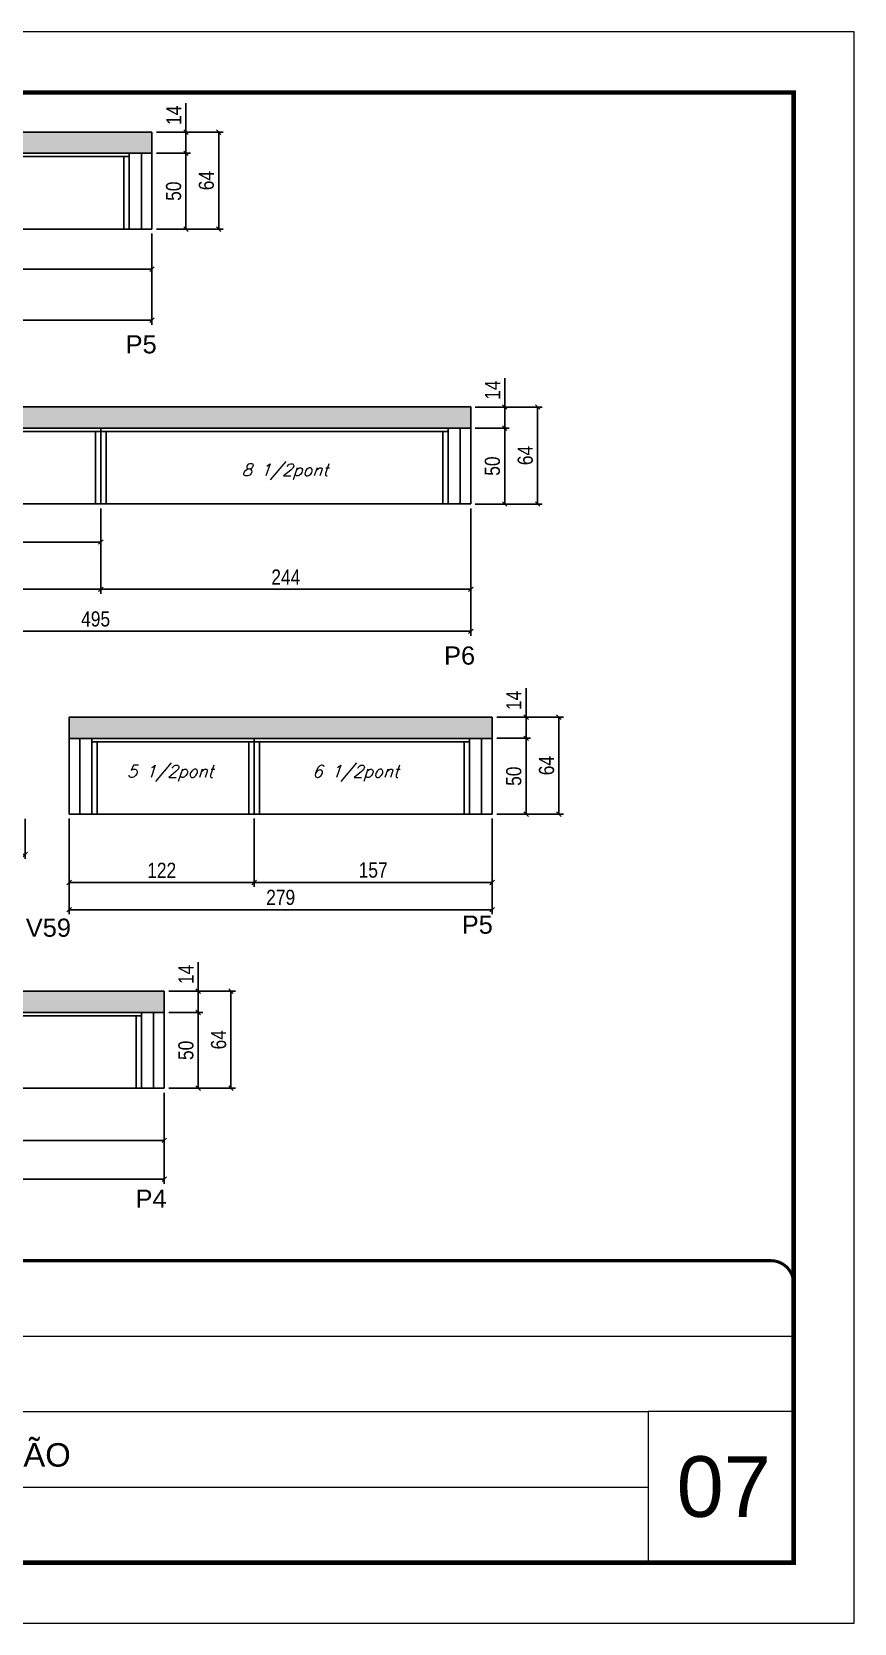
# Model space of a CAD drawing. Header units: millimetres. Extents: x 2921 to 9246, y 316 to 11751.
# Drawn here: x 7034 to 7576, y 8356 to 9406 of the extents above; entities that cross this region are included whole.
import ezdxf

# ---------------------------------------------------------------- set-up
doc = ezdxf.new("R2010")
doc.units = ezdxf.units.MM
doc.linetypes.add('CONTINUO', pattern=[0])
doc.linetypes.add('DASHED', pattern=[0.75, 0.5, -0.25])
for name, color, linetype in [('1', 3, 'Continuous'), ('5', 5, 'Continuous'), ('COTA', 241, 'Continuous'), ('Painéis', 200, 'Continuous'), ('SARR_2.2x7', 40, 'Continuous'), ('SARR_3.5x7', 81, 'Continuous'), ('texto', 7, 'Continuous')]:
    doc.layers.add(name, color=color, linetype=linetype)
for name, color, linetype, lineweight in [('CARIMBO', 255, 'Continuous', 9), ('Folhas', 255, 'Continuous', 9), ('SARRAFO DE PRESSAO', 251, 'DASHED', 9)]:
    doc.layers.add(name, color=color, linetype=linetype, lineweight=lineweight)
doc.styles.add('arial', font='arial.ttf')
doc.styles.add('COTA TECNICA', font='techl___.ttf', dxfattribs={"height": 10})
doc.styles.add('COTA TECNICA-50', font='techl___.ttf', dxfattribs={"height": 10})
doc.styles.add('Romans', font='romans.shx')
doc.styles.get("Standard").update_dxf_attribs({"font": 'arial.ttf'})
doc.dimstyles.new('COTA PAINEL-50', dxfattribs={"dimtxt": 10, "dimasz": 3, "dimexe": 3, "dimexo": 3, "dimgap": 3, "dimtad": 1, "dimdec": 1, "dimzin": 12, "dimdsep": 46, "dimtxsty": 'COTA TECNICA-50', "dimblk1": 'OBLIQUE', "dimblk2": 'OBLIQUE', "dimsah": 1, "dimcen": 0.9, "dimclrd": 4, "dimclre": 4, "dimclrt": 240, "dimadec": 1, "dimazin": 3, "dimtfac": 1, "dimtdec": 1, "dimtmove": 0, "dimatfit": 3, "dimfxl": 1, "dimtolj": 1, "dimtzin": 12, "dimarcsym": 0})
doc.dimstyles.new('PAINEL', dxfattribs={"dimtxt": 10, "dimasz": 3, "dimexe": 3, "dimexo": 3, "dimgap": 3, "dimtad": 1, "dimdec": 1, "dimzin": 12, "dimdsep": 46, "dimtxsty": 'COTA TECNICA', "dimblk1": 'OBLIQUE', "dimblk2": 'OBLIQUE', "dimsah": 1, "dimcen": 0.9, "dimclrd": 4, "dimclre": 4, "dimclrt": 240, "dimadec": 1, "dimazin": 3, "dimtfac": 1, "dimtdec": 1, "dimtmove": 0, "dimatfit": 3, "dimfxl": 1, "dimtolj": 1, "dimtzin": 12, "dimarcsym": 0})

# ---------------------------------------------------------------- blocks, each defined once
blk = doc.blocks.new('9999999999')
at = {"color": 30, "linetype": 'CONTINUO'}
for p, q in [((98564.6, 34379.6), (99584, 34379.6)), ((98564.6, 34329.8), (99488, 34329.8)), ((99584, 34329.8), (99488, 34329.8)), ((99488, 34329.8), (99488, 34230.2)), ((98564.6, 34280), (99488, 34280))]:
    blk.add_line(p, q, dxfattribs=at)
at = {"color": 30, "linetype": 'CONTINUO', "const_width": 2}
blk.add_lwpolyline([(99584, 34230.2), (99584, 34414.4, 0.414214), (99569, 34429.4), (98229, 34429.4, 0.414214), (98214, 34414.4), (98214, 34245.2, 0.414214), (98229, 34230.2), (99584, 34230.2)], format="xyb", dxfattribs=at)
at = {"layer": 'Folhas'}
blk.add_lwpolyline([(98139, 34190.2), (99624, 34190.2), (99624, 35240.2), (98139, 35240.2)], close=True, dxfattribs=at)
at = {"layer": 'Folhas', "color": 30, "const_width": 3}
blk.add_lwpolyline([(98214, 34230.2), (99584, 34230.2), (99584, 35200.2), (98214, 35200.2)], close=True, dxfattribs=at)
at = {"color": 7, "linetype": 'Continuous', "ltscale": 5, "style": 'arial'}
blk.add_text('1° SUBSOLO - PROJEÇÃO', height=15.483, dxfattribs=at).set_placement((98837.7, 34293.5))
blk = doc.blocks.new('_Oblique')
at = {"layer": '1', "color": 0, "lineweight": -2}
blk.add_line((-0.5, -0.5), (0.5, 0.5), dxfattribs=at)
blk = doc.blocks.new('*D815')
at = {"layer": 'COTA', "color": 4, "linetype": 'ByBlock', "lineweight": -2, "transparency": 16777216}
for p, q in [((7079.2, 9091.4), (7079.2, 9035.1)), ((7323.2, 9091.4), (7323.2, 9035.1)), ((7323.2, 9038.1), (7079.2, 9038.1))]:
    blk.add_line(p, q, dxfattribs=at)
at = {"layer": 'Defpoints', "color": 0, "linetype": 'ByBlock', "transparency": 16777216}
for p in [(7079.2, 9094.4), (7323.2, 9094.4), (7079.2, 9038.1)]:
    blk.add_point(p, dxfattribs=at)
at = {"layer": 'COTA', "color": 4, "linetype": 'ByBlock', "lineweight": -2, "transparency": 16777216, "xscale": 3, "yscale": 3, "zscale": 3, "rotation": 180}
blk.add_blockref('_Oblique', (7079.2, 9038.1), dxfattribs=at)
at = {"layer": 'COTA', "color": 4, "linetype": 'ByBlock', "lineweight": -2, "transparency": 16777216, "xscale": 3, "yscale": 3, "zscale": 3}
blk.add_blockref('_Oblique', (7323.2, 9038.1), dxfattribs=at)
at = {"layer": 'COTA', "color": 240, "linetype": 'ByBlock', "transparency": 16777216, "insert": (7201.2, 9046.2), "char_height": 10, "attachment_point": 5, "style": 'COTA TECNICA'}
blk.add_mtext('\\A1;244', dxfattribs=at)
blk = doc.blocks.new('*D1182')
at = {"layer": 'COTA', "color": 4, "linetype": 'ByBlock', "lineweight": -2, "transparency": 16777216}
for p, q in [((6828.2, 9091.4), (6828.2, 9007.4)), ((7323.2, 9091.4), (7323.2, 9007.4)), ((7323.2, 9010.4), (6828.2, 9010.4))]:
    blk.add_line(p, q, dxfattribs=at)
at = {"layer": 'Defpoints', "color": 0, "linetype": 'ByBlock', "transparency": 16777216}
for p in [(6828.2, 9094.4), (7323.2, 9094.4), (6828.2, 9010.4)]:
    blk.add_point(p, dxfattribs=at)
at = {"layer": 'COTA', "color": 4, "linetype": 'ByBlock', "lineweight": -2, "transparency": 16777216, "xscale": 3, "yscale": 3, "zscale": 3, "rotation": 180}
blk.add_blockref('_Oblique', (6828.2, 9010.4), dxfattribs=at)
at = {"layer": 'COTA', "color": 4, "linetype": 'ByBlock', "lineweight": -2, "transparency": 16777216, "xscale": 3, "yscale": 3, "zscale": 3}
blk.add_blockref('_Oblique', (7323.2, 9010.4), dxfattribs=at)
at = {"layer": 'COTA', "color": 240, "linetype": 'ByBlock', "transparency": 16777216, "insert": (7075.7, 9018.5), "char_height": 10, "attachment_point": 5, "style": 'COTA TECNICA'}
blk.add_mtext('\\A1;495', dxfattribs=at)
blk = doc.blocks.new('*D1183')
at = {"layer": 'COTA', "color": 4, "lineweight": -2, "transparency": 16777216}
for p, q in [((6828.2, 9091.4), (6828.2, 9035.1)), ((7079.2, 9091.4), (7079.2, 9035.1)), ((7079.2, 9038.1), (6828.2, 9038.1))]:
    blk.add_line(p, q, dxfattribs=at)
at = {"layer": 'Defpoints', "color": 0, "transparency": 16777216}
for p in [(6828.2, 9094.4), (7079.2, 9094.4), (6828.2, 9038.1)]:
    blk.add_point(p, dxfattribs=at)
at = {"layer": 'COTA', "color": 4, "lineweight": -2, "transparency": 16777216, "xscale": 3, "yscale": 3, "zscale": 3, "rotation": 180}
blk.add_blockref('_Oblique', (6828.2, 9038.1), dxfattribs=at)
at = {"layer": 'COTA', "color": 4, "lineweight": -2, "transparency": 16777216, "xscale": 3, "yscale": 3, "zscale": 3}
blk.add_blockref('_Oblique', (7079.2, 9038.1), dxfattribs=at)
at = {"layer": 'COTA', "color": 240, "transparency": 16777216, "insert": (6950.2, 9046.2), "char_height": 10, "attachment_point": 5, "style": 'COTA TECNICA'}
blk.add_mtext('\\A1;251 ', dxfattribs=at)
blk = doc.blocks.new('*D820')
at = {"layer": 'COTA', "color": 4, "linetype": 'ByBlock', "lineweight": -2, "transparency": 16777216}
for p, q in [((6868.9, 9272.8), (6868.9, 9246.3)), ((7112.9, 9272.8), (7112.9, 9246.3)), ((6868.9, 9249.3), (7112.9, 9249.3))]:
    blk.add_line(p, q, dxfattribs=at)
at = {"layer": 'Defpoints', "color": 0, "linetype": 'ByBlock', "transparency": 16777216}
for p in [(6868.9, 9275.8), (7112.9, 9275.8), (7112.9, 9249.3)]:
    blk.add_point(p, dxfattribs=at)
at = {"layer": 'COTA', "color": 4, "linetype": 'ByBlock', "lineweight": -2, "transparency": 16777216, "xscale": 3, "yscale": 3, "zscale": 3, "rotation": 180}
blk.add_blockref('_Oblique', (6868.9, 9249.3), dxfattribs=at)
at = {"layer": 'COTA', "color": 4, "linetype": 'ByBlock', "lineweight": -2, "transparency": 16777216, "xscale": 3, "yscale": 3, "zscale": 3}
blk.add_blockref('_Oblique', (7112.9, 9249.3), dxfattribs=at)
at = {"layer": 'COTA', "color": 240, "linetype": 'ByBlock', "transparency": 16777216, "insert": (6990.9, 9257.3), "char_height": 10, "width": 210.731, "attachment_point": 5, "style": 'COTA TECNICA'}
blk.add_mtext('\\A1;244', dxfattribs=at)
blk = doc.blocks.new('*D1184')
at = {"layer": 'COTA', "color": 4, "linetype": 'ByBlock', "lineweight": -2, "transparency": 16777216}
for p, q in [((6524.9, 9272.8), (6524.9, 9212.7)), ((7112.9, 9272.8), (7112.9, 9212.7)), ((6524.9, 9215.7), (7112.9, 9215.7))]:
    blk.add_line(p, q, dxfattribs=at)
at = {"layer": 'Defpoints', "color": 0, "linetype": 'ByBlock', "transparency": 16777216}
for p in [(6524.9, 9275.8), (7112.9, 9275.8), (7112.9, 9215.7)]:
    blk.add_point(p, dxfattribs=at)
at = {"layer": 'COTA', "color": 4, "linetype": 'ByBlock', "lineweight": -2, "transparency": 16777216, "xscale": 3, "yscale": 3, "zscale": 3, "rotation": 180}
blk.add_blockref('_Oblique', (6524.9, 9215.7), dxfattribs=at)
at = {"layer": 'COTA', "color": 4, "linetype": 'ByBlock', "lineweight": -2, "transparency": 16777216, "xscale": 3, "yscale": 3, "zscale": 3}
blk.add_blockref('_Oblique', (7112.9, 9215.7), dxfattribs=at)
at = {"layer": 'COTA', "color": 240, "linetype": 'ByBlock', "transparency": 16777216, "insert": (6818.9, 9223.9), "char_height": 10, "attachment_point": 5, "style": 'COTA TECNICA'}
blk.add_mtext('\\A1;588', dxfattribs=at)
blk = doc.blocks.new('*D821')
at = {"layer": 'COTA', "color": 4, "lineweight": -2, "transparency": 16777216}
for p, q in [((7115.9, 9325.8), (7138.3, 9325.8)), ((7135.3, 9325.8), (7135.3, 9275.8)), ((7115.9, 9275.8), (7138.3, 9275.8))]:
    blk.add_line(p, q, dxfattribs=at)
at = {"layer": 'Defpoints', "color": 0, "transparency": 16777216}
for p in [(7112.9, 9325.8), (7112.9, 9275.8), (7135.3, 9275.8)]:
    blk.add_point(p, dxfattribs=at)
at = {"layer": 'COTA', "color": 4, "lineweight": -2, "transparency": 16777216, "xscale": 3, "yscale": 3, "zscale": 3}
for p, rotation in [((7135.3, 9325.8), 90), ((7135.3, 9275.8), 270)]:
    blk.add_blockref('_Oblique', p, dxfattribs=dict(at, rotation=rotation))
at = {"layer": 'COTA', "color": 240, "transparency": 16777216, "insert": (7127.2, 9300.8), "char_height": 10, "attachment_point": 5, "rotation": 90, "style": 'COTA TECNICA-50'}
blk.add_mtext('\\A1;50', dxfattribs=at)
blk = doc.blocks.new('*D822')
at = {"layer": 'COTA', "color": 4, "lineweight": -2, "transparency": 16777216}
for p, q in [((7135.3, 9339.8), (7135.3, 9358.9)), ((7115.9, 9339.8), (7138.3, 9339.8)), ((7135.3, 9325.8), (7135.3, 9339.8)), ((7115.9, 9325.8), (7138.3, 9325.8))]:
    blk.add_line(p, q, dxfattribs=at)
at = {"layer": 'Defpoints', "color": 0, "transparency": 16777216}
for p in [(7112.9, 9339.8), (7135.3, 9339.8), (7112.9, 9325.8)]:
    blk.add_point(p, dxfattribs=at)
at = {"layer": 'COTA', "color": 4, "lineweight": -2, "transparency": 16777216, "xscale": 3, "yscale": 3, "zscale": 3}
for p, rotation in [((7135.3, 9339.8), 90), ((7135.3, 9325.8), 270)]:
    blk.add_blockref('_Oblique', p, dxfattribs=dict(at, rotation=rotation))
at = {"layer": 'COTA', "color": 240, "transparency": 16777216, "insert": (7127.3, 9350.9), "char_height": 10, "attachment_point": 5, "rotation": 90, "style": 'COTA TECNICA-50'}
blk.add_mtext('\\A1;14', dxfattribs=at)
blk = doc.blocks.new('*D823')
at = {"layer": 'COTA', "color": 4, "lineweight": -2, "transparency": 16777216}
for p, q in [((7115.9, 9339.8), (7159.9, 9339.8)), ((7156.9, 9339.8), (7156.9, 9275.8)), ((7115.9, 9275.8), (7159.9, 9275.8))]:
    blk.add_line(p, q, dxfattribs=at)
at = {"layer": 'Defpoints', "color": 0, "transparency": 16777216}
for p in [(7112.9, 9339.8), (7112.9, 9275.8), (7156.9, 9275.8)]:
    blk.add_point(p, dxfattribs=at)
at = {"layer": 'COTA', "color": 4, "lineweight": -2, "transparency": 16777216, "xscale": 3, "yscale": 3, "zscale": 3}
for p, rotation in [((7156.9, 9339.8), 90), ((7156.9, 9275.8), 270)]:
    blk.add_blockref('_Oblique', p, dxfattribs=dict(at, rotation=rotation))
at = {"layer": 'COTA', "color": 240, "transparency": 16777216, "insert": (7148.8, 9307.8), "char_height": 10, "attachment_point": 5, "rotation": 90, "style": 'COTA TECNICA-50'}
blk.add_mtext('\\A1;64', dxfattribs=at)
blk = doc.blocks.new('*D825')
at = {"layer": 'COTA', "color": 4, "lineweight": -2, "transparency": 16777216}
for p, q in [((7326.2, 9144.4), (7348.6, 9144.4)), ((7345.6, 9144.4), (7345.6, 9094.4)), ((7326.2, 9094.4), (7348.6, 9094.4))]:
    blk.add_line(p, q, dxfattribs=at)
at = {"layer": 'Defpoints', "color": 0, "transparency": 16777216}
for p in [(7323.2, 9144.4), (7323.2, 9094.4), (7345.6, 9094.4)]:
    blk.add_point(p, dxfattribs=at)
at = {"layer": 'COTA', "color": 4, "lineweight": -2, "transparency": 16777216, "xscale": 3, "yscale": 3, "zscale": 3}
for p, rotation in [((7345.6, 9144.4), 90), ((7345.6, 9094.4), 270)]:
    blk.add_blockref('_Oblique', p, dxfattribs=dict(at, rotation=rotation))
at = {"layer": 'COTA', "color": 240, "transparency": 16777216, "insert": (7337.5, 9119.4), "char_height": 10, "attachment_point": 5, "rotation": 90, "style": 'COTA TECNICA-50'}
blk.add_mtext('\\A1;50', dxfattribs=at)
blk = doc.blocks.new('*D826')
at = {"layer": 'COTA', "color": 4, "lineweight": -2, "transparency": 16777216}
for p, q in [((7345.6, 9158.4), (7345.6, 9177.5)), ((7326.2, 9158.4), (7348.6, 9158.4)), ((7345.6, 9144.4), (7345.6, 9158.4)), ((7326.2, 9144.4), (7348.6, 9144.4))]:
    blk.add_line(p, q, dxfattribs=at)
at = {"layer": 'Defpoints', "color": 0, "transparency": 16777216}
for p in [(7323.2, 9158.4), (7345.6, 9158.4), (7323.2, 9144.4)]:
    blk.add_point(p, dxfattribs=at)
at = {"layer": 'COTA', "color": 4, "lineweight": -2, "transparency": 16777216, "xscale": 3, "yscale": 3, "zscale": 3}
for p, rotation in [((7345.6, 9158.4), 90), ((7345.6, 9144.4), 270)]:
    blk.add_blockref('_Oblique', p, dxfattribs=dict(at, rotation=rotation))
at = {"layer": 'COTA', "color": 240, "transparency": 16777216, "insert": (7337.6, 9169.5), "char_height": 10, "attachment_point": 5, "rotation": 90, "style": 'COTA TECNICA-50'}
blk.add_mtext('\\A1;14', dxfattribs=at)
blk = doc.blocks.new('*D827')
at = {"layer": 'COTA', "color": 4, "lineweight": -2, "transparency": 16777216}
for p, q in [((7326.2, 9158.4), (7370.3, 9158.4)), ((7367.3, 9158.4), (7367.3, 9094.4)), ((7326.2, 9094.4), (7370.3, 9094.4))]:
    blk.add_line(p, q, dxfattribs=at)
at = {"layer": 'Defpoints', "color": 0, "transparency": 16777216}
for p in [(7323.2, 9158.4), (7323.2, 9094.4), (7367.3, 9094.4)]:
    blk.add_point(p, dxfattribs=at)
at = {"layer": 'COTA', "color": 4, "lineweight": -2, "transparency": 16777216, "xscale": 3, "yscale": 3, "zscale": 3}
for p, rotation in [((7367.3, 9158.4), 90), ((7367.3, 9094.4), 270)]:
    blk.add_blockref('_Oblique', p, dxfattribs=dict(at, rotation=rotation))
at = {"layer": 'COTA', "color": 240, "transparency": 16777216, "insert": (7359.2, 9126.4), "char_height": 10, "attachment_point": 5, "rotation": 90, "style": 'COTA TECNICA-50'}
blk.add_mtext('\\A1;64', dxfattribs=at)
blk = doc.blocks.new('*D1187')
at = {"layer": 'Defpoints', "color": 0, "transparency": 16777216}
for p in [(6950.2, 9094.4), (7079.2, 9094.4), (7079.2, 9069.3)]:
    blk.add_point(p, dxfattribs=at)
at = {"layer": 'Painéis', "color": 4, "lineweight": -2, "transparency": 16777216}
for p, q in [((6950.2, 9091.4), (6950.2, 9066.3)), ((7079.2, 9091.4), (7079.2, 9066.3)), ((6950.2, 9069.3), (7079.2, 9069.3))]:
    blk.add_line(p, q, dxfattribs=at)
at = {"layer": 'Painéis', "color": 4, "lineweight": -2, "transparency": 16777216, "xscale": 3, "yscale": 3, "zscale": 3, "rotation": 180}
blk.add_blockref('_Oblique', (6950.2, 9069.3), dxfattribs=at)
at = {"layer": 'Painéis', "color": 4, "lineweight": -2, "transparency": 16777216, "xscale": 3, "yscale": 3, "zscale": 3}
blk.add_blockref('_Oblique', (7079.2, 9069.3), dxfattribs=at)
at = {"layer": 'Painéis', "color": 240, "lineweight": 5, "transparency": 16777216, "insert": (7014.7, 9077.4), "char_height": 10, "attachment_point": 5, "style": 'COTA TECNICA'}
blk.add_mtext('\\A1;129', dxfattribs=at)
blk = doc.blocks.new('*D1218')
at = {"layer": 'COTA', "color": 4, "linetype": 'ByBlock', "lineweight": -2, "transparency": 16777216}
for p, q in [((6907.3, 8886.7), (6907.3, 8860.2)), ((7029.3, 8886.7), (7029.3, 8860.2)), ((6907.3, 8863.2), (7029.3, 8863.2))]:
    blk.add_line(p, q, dxfattribs=at)
at = {"layer": 'Defpoints', "color": 0, "linetype": 'ByBlock', "transparency": 16777216}
for p in [(6907.3, 8889.7), (7029.3, 8889.7), (7029.3, 8863.2)]:
    blk.add_point(p, dxfattribs=at)
at = {"layer": 'COTA', "color": 4, "linetype": 'ByBlock', "lineweight": -2, "transparency": 16777216, "xscale": 3, "yscale": 3, "zscale": 3, "rotation": 180}
blk.add_blockref('_Oblique', (6907.3, 8863.2), dxfattribs=at)
at = {"layer": 'COTA', "color": 4, "linetype": 'ByBlock', "lineweight": -2, "transparency": 16777216, "xscale": 3, "yscale": 3, "zscale": 3}
blk.add_blockref('_Oblique', (7029.3, 8863.2), dxfattribs=at)
at = {"layer": 'COTA', "color": 240, "linetype": 'ByBlock', "transparency": 16777216, "insert": (6968.3, 8871.3), "char_height": 10, "width": 210.731, "attachment_point": 5, "style": 'COTA TECNICA'}
blk.add_mtext('\\A1;122', dxfattribs=at)
blk = doc.blocks.new('*D1221')
at = {"layer": 'COTA', "color": 4, "lineweight": -2, "transparency": 16777216}
for p, q in [((7340.3, 8939.8), (7362.7, 8939.8)), ((7359.7, 8939.8), (7359.7, 8889.8)), ((7340.3, 8889.8), (7362.7, 8889.8))]:
    blk.add_line(p, q, dxfattribs=at)
at = {"layer": 'Defpoints', "color": 0, "transparency": 16777216}
for p in [(7337.3, 8939.8), (7337.3, 8889.8), (7359.7, 8889.8)]:
    blk.add_point(p, dxfattribs=at)
at = {"layer": 'COTA', "color": 4, "lineweight": -2, "transparency": 16777216, "xscale": 3, "yscale": 3, "zscale": 3}
for p, rotation in [((7359.7, 8939.8), 90), ((7359.7, 8889.8), 270)]:
    blk.add_blockref('_Oblique', p, dxfattribs=dict(at, rotation=rotation))
at = {"layer": 'COTA', "color": 240, "transparency": 16777216, "insert": (7351.6, 8914.8), "char_height": 10, "attachment_point": 5, "rotation": 90, "style": 'COTA TECNICA-50'}
blk.add_mtext('\\A1;50', dxfattribs=at)
blk = doc.blocks.new('*D1222')
at = {"layer": 'COTA', "color": 4, "lineweight": -2, "transparency": 16777216}
for p, q in [((7359.7, 8953.8), (7359.7, 8972.9)), ((7340.3, 8953.8), (7362.7, 8953.8)), ((7359.7, 8939.8), (7359.7, 8953.8)), ((7340.3, 8939.8), (7362.7, 8939.8))]:
    blk.add_line(p, q, dxfattribs=at)
at = {"layer": 'Defpoints', "color": 0, "transparency": 16777216}
for p in [(7337.3, 8953.8), (7359.7, 8953.8), (7337.3, 8939.8)]:
    blk.add_point(p, dxfattribs=at)
at = {"layer": 'COTA', "color": 4, "lineweight": -2, "transparency": 16777216, "xscale": 3, "yscale": 3, "zscale": 3}
for p, rotation in [((7359.7, 8953.8), 90), ((7359.7, 8939.8), 270)]:
    blk.add_blockref('_Oblique', p, dxfattribs=dict(at, rotation=rotation))
at = {"layer": 'COTA', "color": 240, "transparency": 16777216, "insert": (7351.6, 8964.8), "char_height": 10, "attachment_point": 5, "rotation": 90, "style": 'COTA TECNICA-50'}
blk.add_mtext('\\A1;14', dxfattribs=at)
blk = doc.blocks.new('*D1223')
at = {"layer": 'COTA', "color": 4, "lineweight": -2, "transparency": 16777216}
for p, q in [((7340.3, 8953.8), (7384.3, 8953.8)), ((7381.3, 8953.8), (7381.3, 8889.8)), ((7340.3, 8889.8), (7384.3, 8889.8))]:
    blk.add_line(p, q, dxfattribs=at)
at = {"layer": 'Defpoints', "color": 0, "transparency": 16777216}
for p in [(7337.3, 8953.8), (7337.3, 8889.8), (7381.3, 8889.8)]:
    blk.add_point(p, dxfattribs=at)
at = {"layer": 'COTA', "color": 4, "lineweight": -2, "transparency": 16777216, "xscale": 3, "yscale": 3, "zscale": 3}
for p, rotation in [((7381.3, 8953.8), 90), ((7381.3, 8889.8), 270)]:
    blk.add_blockref('_Oblique', p, dxfattribs=dict(at, rotation=rotation))
at = {"layer": 'COTA', "color": 240, "transparency": 16777216, "insert": (7373.2, 8921.8), "char_height": 10, "attachment_point": 5, "rotation": 90, "style": 'COTA TECNICA-50'}
blk.add_mtext('\\A1;64', dxfattribs=at)
blk = doc.blocks.new('*D1224')
at = {"layer": 'COTA', "color": 4, "linetype": 'ByBlock', "lineweight": -2, "transparency": 16777216}
for p, q in [((7058.3, 8886.8), (7058.3, 8841.7)), ((7180.3, 8886.8), (7180.3, 8841.7)), ((7058.3, 8844.7), (7180.3, 8844.7))]:
    blk.add_line(p, q, dxfattribs=at)
at = {"layer": 'Defpoints', "color": 0, "linetype": 'ByBlock', "transparency": 16777216}
for p in [(7058.3, 8889.8), (7180.3, 8889.8), (7180.3, 8844.7)]:
    blk.add_point(p, dxfattribs=at)
at = {"layer": 'COTA', "color": 4, "linetype": 'ByBlock', "lineweight": -2, "transparency": 16777216, "xscale": 3, "yscale": 3, "zscale": 3, "rotation": 180}
blk.add_blockref('_Oblique', (7058.3, 8844.7), dxfattribs=at)
at = {"layer": 'COTA', "color": 4, "linetype": 'ByBlock', "lineweight": -2, "transparency": 16777216, "xscale": 3, "yscale": 3, "zscale": 3}
blk.add_blockref('_Oblique', (7180.3, 8844.7), dxfattribs=at)
at = {"layer": 'COTA', "color": 240, "linetype": 'ByBlock', "transparency": 16777216, "insert": (7119.3, 8852.7), "char_height": 10, "width": 165.595, "attachment_point": 5, "style": 'COTA TECNICA'}
blk.add_mtext('\\A1;122 ', dxfattribs=at)
blk = doc.blocks.new('*D1225')
at = {"layer": 'COTA', "color": 4, "lineweight": -2, "transparency": 16777216}
for p, q in [((7180.3, 8886.8), (7180.3, 8841.7)), ((7337.3, 8886.8), (7337.3, 8841.7)), ((7337.3, 8844.7), (7180.3, 8844.7))]:
    blk.add_line(p, q, dxfattribs=at)
at = {"layer": 'Defpoints', "color": 0, "transparency": 16777216}
for p in [(7180.3, 8889.8), (7337.3, 8889.8), (7180.3, 8844.7)]:
    blk.add_point(p, dxfattribs=at)
at = {"layer": 'COTA', "color": 4, "lineweight": -2, "transparency": 16777216, "xscale": 3, "yscale": 3, "zscale": 3, "rotation": 180}
blk.add_blockref('_Oblique', (7180.3, 8844.7), dxfattribs=at)
at = {"layer": 'COTA', "color": 4, "lineweight": -2, "transparency": 16777216, "xscale": 3, "yscale": 3, "zscale": 3}
blk.add_blockref('_Oblique', (7337.3, 8844.7), dxfattribs=at)
at = {"layer": 'COTA', "color": 240, "transparency": 16777216, "insert": (7258.8, 8852.8), "char_height": 10, "attachment_point": 5, "style": 'COTA TECNICA'}
blk.add_mtext('\\A1;157', dxfattribs=at)
blk = doc.blocks.new('*D1226')
at = {"layer": 'Defpoints', "color": 0, "transparency": 16777216}
for p in [(7058.3, 8889.8), (7337.3, 8889.8), (7058.3, 8826.7)]:
    blk.add_point(p, dxfattribs=at)
at = {"layer": 'Painéis', "color": 4, "lineweight": -2, "transparency": 16777216}
for p, q in [((7058.3, 8886.8), (7058.3, 8823.7)), ((7337.3, 8886.8), (7337.3, 8823.7)), ((7337.3, 8826.7), (7058.3, 8826.7))]:
    blk.add_line(p, q, dxfattribs=at)
at = {"layer": 'Painéis', "color": 4, "lineweight": -2, "transparency": 16777216, "xscale": 3, "yscale": 3, "zscale": 3, "rotation": 180}
blk.add_blockref('_Oblique', (7058.3, 8826.7), dxfattribs=at)
at = {"layer": 'Painéis', "color": 4, "lineweight": -2, "transparency": 16777216, "xscale": 3, "yscale": 3, "zscale": 3}
blk.add_blockref('_Oblique', (7337.3, 8826.7), dxfattribs=at)
at = {"layer": 'Painéis', "color": 240, "lineweight": 5, "transparency": 16777216, "insert": (7197.8, 8834.8), "char_height": 10, "attachment_point": 5, "style": 'COTA TECNICA'}
blk.add_mtext('\\A1;279', dxfattribs=at)
blk = doc.blocks.new('*D1228')
at = {"layer": 'COTA', "color": 4, "linetype": 'ByBlock', "lineweight": -2, "transparency": 16777216}
for p, q in [((6877, 8705.9), (6877, 8671.5)), ((7121, 8705.9), (7121, 8671.5)), ((6877, 8674.5), (7121, 8674.5))]:
    blk.add_line(p, q, dxfattribs=at)
at = {"layer": 'Defpoints', "color": 0, "linetype": 'ByBlock', "transparency": 16777216}
for p in [(6877, 8708.9), (7121, 8708.9), (7121, 8674.5)]:
    blk.add_point(p, dxfattribs=at)
at = {"layer": 'COTA', "color": 4, "linetype": 'ByBlock', "lineweight": -2, "transparency": 16777216, "xscale": 3, "yscale": 3, "zscale": 3, "rotation": 180}
blk.add_blockref('_Oblique', (6877, 8674.5), dxfattribs=at)
at = {"layer": 'COTA', "color": 4, "linetype": 'ByBlock', "lineweight": -2, "transparency": 16777216, "xscale": 3, "yscale": 3, "zscale": 3}
blk.add_blockref('_Oblique', (7121, 8674.5), dxfattribs=at)
at = {"layer": 'COTA', "color": 240, "linetype": 'ByBlock', "transparency": 16777216, "insert": (6999, 8682.6), "char_height": 10, "width": 210.731, "attachment_point": 5, "style": 'COTA TECNICA'}
blk.add_mtext('\\A1;244', dxfattribs=at)
blk = doc.blocks.new('*D1230')
at = {"layer": 'COTA', "color": 4, "linetype": 'ByBlock', "lineweight": -2, "transparency": 16777216}
for p, q in [((6527, 8705.9), (6527, 8645.9)), ((7121, 8705.9), (7121, 8645.9)), ((6527, 8648.9), (7121, 8648.9))]:
    blk.add_line(p, q, dxfattribs=at)
at = {"layer": 'Defpoints', "color": 0, "linetype": 'ByBlock', "transparency": 16777216}
for p in [(6527, 8708.9), (7121, 8708.9), (7121, 8648.9)]:
    blk.add_point(p, dxfattribs=at)
at = {"layer": 'COTA', "color": 4, "linetype": 'ByBlock', "lineweight": -2, "transparency": 16777216, "xscale": 3, "yscale": 3, "zscale": 3, "rotation": 180}
blk.add_blockref('_Oblique', (6527, 8648.9), dxfattribs=at)
at = {"layer": 'COTA', "color": 4, "linetype": 'ByBlock', "lineweight": -2, "transparency": 16777216, "xscale": 3, "yscale": 3, "zscale": 3}
blk.add_blockref('_Oblique', (7121, 8648.9), dxfattribs=at)
at = {"layer": 'COTA', "color": 240, "linetype": 'ByBlock', "transparency": 16777216, "insert": (6824, 8657), "char_height": 10, "attachment_point": 5, "style": 'COTA TECNICA'}
blk.add_mtext('\\A1;594', dxfattribs=at)
blk = doc.blocks.new('*D1231')
at = {"layer": 'COTA', "color": 4, "lineweight": -2, "transparency": 16777216}
for p, q in [((7124, 8758.9), (7146.4, 8758.9)), ((7143.4, 8758.9), (7143.4, 8708.9)), ((7124, 8708.9), (7146.4, 8708.9))]:
    blk.add_line(p, q, dxfattribs=at)
at = {"layer": 'Defpoints', "color": 0, "transparency": 16777216}
for p in [(7121, 8758.9), (7121, 8708.9), (7143.4, 8708.9)]:
    blk.add_point(p, dxfattribs=at)
at = {"layer": 'COTA', "color": 4, "lineweight": -2, "transparency": 16777216, "xscale": 3, "yscale": 3, "zscale": 3}
for p, rotation in [((7143.4, 8758.9), 90), ((7143.4, 8708.9), 270)]:
    blk.add_blockref('_Oblique', p, dxfattribs=dict(at, rotation=rotation))
at = {"layer": 'COTA', "color": 240, "transparency": 16777216, "insert": (7135.3, 8733.9), "char_height": 10, "attachment_point": 5, "rotation": 90, "style": 'COTA TECNICA-50'}
blk.add_mtext('\\A1;50', dxfattribs=at)
blk = doc.blocks.new('*D1232')
at = {"layer": 'COTA', "color": 4, "lineweight": -2, "transparency": 16777216}
for p, q in [((7143.4, 8772.9), (7143.4, 8792)), ((7124, 8772.9), (7146.4, 8772.9)), ((7143.4, 8758.9), (7143.4, 8772.9)), ((7124, 8758.9), (7146.4, 8758.9))]:
    blk.add_line(p, q, dxfattribs=at)
at = {"layer": 'Defpoints', "color": 0, "transparency": 16777216}
for p in [(7121, 8772.9), (7143.4, 8772.9), (7121, 8758.9)]:
    blk.add_point(p, dxfattribs=at)
at = {"layer": 'COTA', "color": 4, "lineweight": -2, "transparency": 16777216, "xscale": 3, "yscale": 3, "zscale": 3}
for p, rotation in [((7143.4, 8772.9), 90), ((7143.4, 8758.9), 270)]:
    blk.add_blockref('_Oblique', p, dxfattribs=dict(at, rotation=rotation))
at = {"layer": 'COTA', "color": 240, "transparency": 16777216, "insert": (7135.3, 8784), "char_height": 10, "attachment_point": 5, "rotation": 90, "style": 'COTA TECNICA-50'}
blk.add_mtext('\\A1;14', dxfattribs=at)
blk = doc.blocks.new('*D1233')
at = {"layer": 'COTA', "color": 4, "lineweight": -2, "transparency": 16777216}
for p, q in [((7124, 8772.9), (7168, 8772.9)), ((7165, 8772.9), (7165, 8708.9)), ((7124, 8708.9), (7168, 8708.9))]:
    blk.add_line(p, q, dxfattribs=at)
at = {"layer": 'Defpoints', "color": 0, "transparency": 16777216}
for p in [(7121, 8772.9), (7121, 8708.9), (7165, 8708.9)]:
    blk.add_point(p, dxfattribs=at)
at = {"layer": 'COTA', "color": 4, "lineweight": -2, "transparency": 16777216, "xscale": 3, "yscale": 3, "zscale": 3}
for p, rotation in [((7165, 8772.9), 90), ((7165, 8708.9), 270)]:
    blk.add_blockref('_Oblique', p, dxfattribs=dict(at, rotation=rotation))
at = {"layer": 'COTA', "color": 240, "transparency": 16777216, "insert": (7156.9, 8740.9), "char_height": 10, "attachment_point": 5, "rotation": 90, "style": 'COTA TECNICA-50'}
blk.add_mtext('\\A1;64', dxfattribs=at)

msp = doc.modelspace()

# ---------------------------------------------------------------- hatches: boundary and pattern name
at = {"layer": 'COTA', "linetype": 'ByBlock'}
h = msp.add_hatch(dxfattribs=at)
h.set_pattern_fill('AR-CONC', color=256, scale=0.03)
h.set_pattern_definition([(50, (-124647.269, -24558.147), (5.46554007, -0.47817257), [0.5715, -6.2865]), (355, (-124647.269, -24558.147), (-1.05730264, 5.73170536), [0.4572, -5.02921753]), (100.4514447, (-124646.814, -24558.1867), (4.40823741, 5.25353256), [0.48570026, -5.34270734]), (46.1842, (-124647.269, -24556.623), (8.13237123, -1.26126984), [0.85725, -9.42975]), (96.6355576, (-124646.5915, -24556.728), (7.122124, 7.42278374), [0.7285507, -8.01406824]), (351.184151, (-124647.269, -24556.623), (7.122124, 7.42278374), [0.685799, -7.54379196]), (21, (-124646.507, -24557.004), (4.54843174, -3.06795595), [0.5715, -6.2865]), (326, (-124646.507, -24557.004), (1.85406085, 5.52563898), [0.4572, -5.0292]), (71.451445, (-124646.128, -24557.2595), (6.40249258, 2.45768307), [0.48570026, -5.34269813]), (37.5, (-124647.2692, -24558.1469), (0.092658098, 2.536651166), [0, -4.96824, 0, -5.1054, 0, -5.04825]), (7.5, (-124647.2692, -24558.1469), (2.004589875, 3.005417245), [0, -2.91084, 0, -4.85394, 0, -1.92405]), (327.5, (-124648.9685, -24558.1469), (4.067717855, -0.17186232), [0, -1.905, 0, -5.9436, 0, -7.8867]), (317.5, (-124649.7305, -24558.147), (4.44387544, 0.76279473), [0, -2.4765, 0, -3.94716, 0, -5.6007])])
h.paths.add_polyline_path([(7112.9, 9325.81), (7112.9, 9339.81), (6524.9, 9339.81), (6524.9, 9325.81)])
h = msp.add_hatch(dxfattribs=at)
h.set_pattern_fill('AR-CONC', color=256, scale=0.03)
h.set_pattern_definition([(50, (-124939.148, -24739.536), (5.46554007, -0.47817257), [0.5715, -6.2865]), (355, (-124939.148, -24739.536), (-1.05730264, 5.73170536), [0.4572, -5.02921753]), (100.4514447, (-124938.6924, -24739.576), (4.40823741, 5.25353256), [0.48570026, -5.34270734]), (46.1842, (-124939.148, -24738.012), (8.13237123, -1.26126984), [0.85725, -9.42975]), (96.6355576, (-124938.47, -24738.117), (7.122124, 7.42278374), [0.7285507, -8.01406824]), (351.184151, (-124939.148, -24738.012), (7.122124, 7.42278374), [0.685799, -7.54379196]), (21, (-124938.386, -24738.393), (4.54843174, -3.06795595), [0.5715, -6.2865]), (326, (-124938.386, -24738.393), (1.85406085, 5.52563898), [0.4572, -5.0292]), (71.451445, (-124938.007, -24738.649), (6.40249258, 2.45768307), [0.48570026, -5.34269813]), (37.5, (-124939.1478, -24739.5361), (0.092658098, 2.536651166), [0, -4.96824, 0, -5.1054, 0, -5.04825]), (7.5, (-124939.1478, -24739.536), (2.004589875, 3.005417245), [0, -2.91084, 0, -4.85394, 0, -1.92405]), (327.5, (-124940.847, -24739.5361), (4.067717855, -0.17186232), [0, -1.905, 0, -5.9436, 0, -7.8867]), (317.5, (-124941.609, -24739.536), (4.44387544, 0.76279473), [0, -2.4765, 0, -3.94716, 0, -5.6007])])
h.paths.add_polyline_path([(6828.21, 9144.42), (6828.21, 9158.42), (7323.21, 9158.42), (7323.21, 9144.42)])
h = msp.add_hatch(dxfattribs=at)
h.set_pattern_fill('AR-CONC', color=256, scale=0.03)
h.set_pattern_definition([(50, (5371.547, -7602.0667), (5.4655401, -0.4781726), [0.5715, -6.2865]), (355, (5371.547, -7602.0667), (-1.0573026, 5.7317054), [0.4572, -5.0292175]), (100.451445, (5372.0025, -7602.1065), (4.4082374, 5.2535326), [0.4857003, -5.3427073]), (46.1842, (5371.547, -7600.5427), (8.1323712, -1.2612698), [0.85725, -9.42975]), (96.63556, (5372.225, -7600.648), (7.122124, 7.4227837), [0.7285507, -8.0140682]), (351.18415, (5371.547, -7600.543), (7.122124, 7.4227837), [0.685799, -7.543792]), (21, (5372.309, -7600.9237), (4.5484317, -3.067956), [0.5715, -6.2865]), (326, (5372.309, -7600.9237), (1.8540609, 5.525639), [0.4572, -5.0292]), (71.451445, (5372.688, -7601.1793), (6.4024926, 2.457683), [0.4857003, -5.3426981]), (37.5, (5371.547, -7602.0667), (0.0926581, 2.53665117), [0, -4.96824, 0, -5.1054, 0, -5.04825]), (7.5, (5371.547, -7602.0667), (2.00458988, 3.00541724), [0, -2.91084, 0, -4.85394, 0, -1.92405]), (327.5, (5369.8478, -7602.0667), (4.06771786, -0.17186232), [0, -1.905, 0, -5.9436, 0, -7.8867]), (317.5, (5369.0858, -7602.0667), (4.44387544, 0.7627947), [0, -2.4765, 0, -3.94716, 0, -5.6007])])
h.paths.add_polyline_path([(7337.27, 8939.76), (7337.27, 8953.76), (7058.27, 8953.76), (7058.27, 8939.76)])
h = msp.add_hatch(dxfattribs=at)
h.set_pattern_fill('AR-CONC', color=256, scale=0.03)
h.set_pattern_definition([(50, (-124645.18, -25125.0256), (5.46554007, -0.47817257), [0.5715, -6.2865]), (355, (-124645.18, -25125.0256), (-1.05730264, 5.73170536), [0.4572, -5.02921753]), (100.4514447, (-124644.7244, -25125.0654), (4.40823741, 5.25353256), [0.48570026, -5.34270734]), (46.1842, (-124645.18, -25123.5016), (8.13237123, -1.26126984), [0.85725, -9.42975]), (96.6355576, (-124644.502, -25123.607), (7.122124, 7.42278374), [0.7285507, -8.01406824]), (351.184151, (-124645.18, -25123.5016), (7.122124, 7.42278374), [0.685799, -7.54379196]), (21, (-124644.418, -25123.8826), (4.54843174, -3.06795595), [0.5715, -6.2865]), (326, (-124644.418, -25123.8826), (1.85406085, 5.52563898), [0.4572, -5.0292]), (71.451445, (-124644.039, -25124.138), (6.40249258, 2.45768307), [0.48570026, -5.34269813]), (37.5, (-124645.18, -25125.0256), (0.092658098, 2.536651166), [0, -4.96824, 0, -5.1054, 0, -5.04825]), (7.5, (-124645.18, -25125.0256), (2.004589875, 3.005417245), [0, -2.91084, 0, -4.85394, 0, -1.92405]), (327.5, (-124646.8792, -25125.0256), (4.067717855, -0.17186232), [0, -1.905, 0, -5.9436, 0, -7.8867]), (317.5, (-124647.641, -25125.0256), (4.44387544, 0.76279473), [0, -2.4765, 0, -3.94716, 0, -5.6007])])
h.paths.add_polyline_path([(7120.99, 8758.93), (7120.99, 8772.93), (6526.99, 8772.93), (6526.99, 8758.93)])

# ---------------------------------------------------------------- linework, layer by layer
for p, q in [((6524.9, 9339.81), (7112.9, 9339.81)), ((7112.9, 9325.81), (7112.9, 9339.81)), ((7323.21, 9158.42), (6828.21, 9158.42)), ((7323.21, 9144.42), (7323.21, 9158.42)), ((7058.27, 8953.76), (7337.27, 8953.76)), ((7058.27, 8939.76), (7058.27, 8953.76)), ((7337.27, 8939.76), (7337.27, 8953.76)), ((6526.99, 8772.93), (7120.99, 8772.93)), ((7120.99, 8758.93), (7120.99, 8772.93))]:
    msp.add_line(p, q, dxfattribs=at)
at = {"layer": 'Painéis', "linetype": 'ByBlock'}
for p, q in [((6524.9, 9325.81), (7112.9, 9325.81)), ((7112.9, 9275.81), (7112.9, 9325.81)), ((6524.9, 9275.81), (7112.9, 9275.81)), ((7323.21, 9144.42), (6828.21, 9144.42)), ((7079.21, 9094.42), (7079.21, 9144.42)), ((7079.21, 9094.42), (7079.21, 9144.42)), ((7323.21, 9094.42), (7323.21, 9144.42)), ((7323.21, 9094.42), (6828.21, 9094.42)), ((7058.27, 8939.76), (7337.27, 8939.76)), ((7058.27, 8889.76), (7058.27, 8939.76)), ((7180.27, 8889.76), (7180.27, 8939.76)), ((7058.27, 8889.76), (7337.27, 8889.76)), ((6526.99, 8758.93), (7120.99, 8758.93)), ((7120.99, 8708.93), (7120.99, 8758.93)), ((6526.99, 8708.93), (7120.99, 8708.93))]:
    msp.add_line(p, q, dxfattribs=at)
at = {"layer": 'Painéis'}
msp.add_line((7337.27, 8889.76), (7337.27, 8939.76), dxfattribs=at)
at = {"layer": 'SARR_2.2x7', "linetype": 'Continuous'}
for p, q in [((7105.9, 9275.81), (7105.9, 9325.81)), ((6868.9, 9323.61), (7097.9, 9323.61)), ((7079.21, 9142.22), (6843.21, 9142.22)), ((7308.21, 9142.22), (7079.21, 9142.22)), ((7316.21, 9094.42), (7316.21, 9144.42)), ((7065.27, 8889.76), (7065.27, 8939.76)), ((7073.27, 8937.56), (7180.27, 8937.56)), ((7180.27, 8937.56), (7322.27, 8937.56)), ((7330.27, 8889.76), (7330.27, 8939.76)), ((7113.99, 8708.93), (7113.99, 8758.93)), ((6876.99, 8756.73), (7105.99, 8756.73))]:
    msp.add_line(p, q, dxfattribs=at)
at = {"layer": 'SARR_3.5x7'}
for p, q in [((7097.9, 9325.81), (7097.9, 9275.81)), ((7094.4, 9323.61), (7094.4, 9275.81)), ((7094.4, 9275.81), (7097.9, 9275.81)), ((7075.71, 9142.22), (7075.71, 9094.42)), ((7079.21, 9142.22), (7079.21, 9094.42)), ((7079.21, 9142.22), (7079.21, 9094.42)), ((7082.71, 9142.22), (7082.71, 9094.42)), ((7304.71, 9142.22), (7304.71, 9094.42)), ((7308.21, 9144.42), (7308.21, 9094.42)), ((7079.21, 9094.42), (7075.71, 9094.42)), ((7082.71, 9094.42), (7079.21, 9094.42)), ((7308.21, 9094.42), (7304.71, 9094.42)), ((7073.27, 8939.76), (7073.27, 8889.76)), ((7076.77, 8937.56), (7076.77, 8889.76)), ((7176.77, 8937.56), (7176.77, 8889.76)), ((7180.27, 8937.56), (7180.27, 8889.76)), ((7183.77, 8937.56), (7183.77, 8889.76)), ((7318.77, 8937.56), (7318.77, 8889.76)), ((7322.27, 8939.76), (7322.27, 8889.76)), ((7073.27, 8889.76), (7076.77, 8889.76)), ((7176.77, 8889.76), (7180.27, 8889.76)), ((7180.27, 8889.76), (7183.77, 8889.76)), ((7105.99, 8758.93), (7105.99, 8708.93)), ((7102.49, 8756.73), (7102.49, 8708.93)), ((7102.49, 8708.93), (7105.99, 8708.93))]:
    msp.add_line(p, q, dxfattribs=at)

# ---------------------------------------------------------------- block references
at = {"layer": 'SARRAFO DE PRESSAO', "color": 6, "linetype": 'ByBlock'}
msp.add_blockref('9999999999', (-92047.85, -25834.26), dxfattribs=at)

# ---------------------------------------------------------------- texts
at = {"layer": '5', "linetype": 'Continuous'}
for s, p in [('P5', (7095.49, 9193.76)), ('P6', (7305.58, 8988.42)), ('V59', (7029.64, 8808.86)), ('P5', (7317.25, 8810.86)), ('P4', (7102.05, 8630.03))]:
    msp.add_text(s, height=12, rotation=0.00004, dxfattribs=at).set_placement(p)
at = {"layer": 'CARIMBO', "style": 'arial'}
msp.add_text('07', height=40, dxfattribs=at).set_placement((7458.99, 8426.09))
at = {"layer": 'texto', "color": 2, "char_height": 8, "attachment_point": 5, "style": 'Romans'}
for s, insert in [('{\\Q19;\\C256;8 1/2pont}', (7200.56, 9115.64)), ('{\\Q19;\\C256;5 1/2pont}', (7124.82, 8916.68)), ('{\\Q19;\\C256;6 1/2pont}', (7247.17, 8916.68))]:
    msp.add_mtext(s, dxfattribs=dict(at, insert=insert))

# ---------------------------------------------------------------- dimensions: what is measured, and where the dimension line sits
at = {"layer": 'COTA'}
for base, p1, p2, picture, middle in [((7135.33, 9339.81), (7112.9, 9325.81), (7112.9, 9339.81), '*D822', (7127.26, 9350.87)), ((7156.95, 9275.81), (7112.9, 9339.81), (7112.9, 9275.81), '*D823', (7148.84, 9307.81)), ((7135.33, 9275.81), (7112.9, 9325.81), (7112.9, 9275.81), '*D821', (7127.22, 9300.81)), ((7345.64, 9158.42), (7323.21, 9144.42), (7323.21, 9158.42), '*D826', (7337.57, 9169.48)), ((7367.26, 9094.42), (7323.21, 9158.42), (7323.21, 9094.42), '*D827', (7359.16, 9126.42)), ((7345.64, 9094.42), (7323.21, 9144.42), (7323.21, 9094.42), '*D825', (7337.53, 9119.42)), ((7359.69, 8953.76), (7337.27, 8939.76), (7337.27, 8953.76), '*D1222', (7351.62, 8964.82)), ((7381.31, 8889.76), (7337.27, 8953.76), (7337.27, 8889.76), '*D1223', (7373.21, 8921.76)), ((7359.69, 8889.76), (7337.27, 8939.76), (7337.27, 8889.76), '*D1221', (7351.59, 8914.76)), ((7143.42, 8772.93), (7120.99, 8758.93), (7120.99, 8772.93), '*D1232', (7135.35, 8783.99)), ((7165.03, 8708.93), (7120.99, 8772.93), (7120.99, 8708.93), '*D1233', (7156.93, 8740.93)), ((7143.42, 8708.93), (7120.99, 8758.93), (7120.99, 8708.93), '*D1231', (7135.31, 8733.93))]:
    dim = msp.add_linear_dim(base=base, p1=p1, p2=p2, angle=90, dimstyle='COTA PAINEL-50', dxfattribs=at)
    dim.commit()
    dim.dimension.update_dxf_attribs({"geometry": picture, "text_midpoint": middle})
at = {"layer": 'COTA', "linetype": 'ByBlock'}
for base, p1, p2, picture, middle in [((7112.9, 9215.73), (6524.9, 9275.81), (7112.9, 9275.81), '*D1184', (6818.9, 9223.86)), ((7120.99, 8648.85), (6526.99, 8708.93), (7120.99, 8708.93), '*D1230', (6823.99, 8656.99))]:
    dim = msp.add_linear_dim(base=base, p1=p1, p2=p2, dimstyle='PAINEL', dxfattribs=at)
    dim.commit()
    dim.dimension.update_dxf_attribs({"geometry": picture, "text_midpoint": middle})
for base, p1, p2, picture, middle in [((7112.9, 9249.27), (6868.9, 9275.81), (7112.9, 9275.81), '*D820', (6990.9, 9257.34)), ((7029.28, 8863.21), (6907.28, 8889.75), (7029.28, 8889.75), '*D1218', (6968.28, 8871.27)), ((7120.99, 8674.51), (6876.99, 8708.93), (7120.99, 8708.93), '*D1228', (6998.99, 8682.58))]:
    dim = msp.add_linear_dim(base=base, p1=p1, p2=p2, dimstyle='PAINEL', override={"dimtmove": 1}, dxfattribs=at)
    dim.commit()
    dim.dimension.update_dxf_attribs({"geometry": picture, "text_midpoint": middle})
for base, p2, picture, middle in [((6828.21, 9010.38), (6828.21, 9094.42), '*D1182', (7075.71, 9018.52)), ((7079.21, 9038.11), (7079.21, 9094.42), '*D815', (7201.21, 9046.18))]:
    dim = msp.add_linear_dim(base=base, p1=(7323.21, 9094.42), p2=p2, angle=180, dimstyle='PAINEL', dxfattribs=at)
    dim.commit()
    dim.dimension.update_dxf_attribs({"geometry": picture, "text_midpoint": middle})
at = {"layer": 'COTA'}
dim = msp.add_linear_dim(base=(6828.21, 9038.11), p1=(7079.21, 9094.42), p2=(6828.21, 9094.42), angle=180, text='<> ', dimstyle='PAINEL', dxfattribs=at)
dim.commit()
dim.dimension.update_dxf_attribs({"geometry": '*D1183', "text_midpoint": (6950.21, 9038.11), "dimtype": 160})
at = {"layer": 'COTA', "linetype": 'ByBlock'}
dim = msp.add_linear_dim(base=(7180.27, 8844.67), p1=(7058.27, 8889.76), p2=(7180.27, 8889.76), text='<> ', dimstyle='PAINEL', dxfattribs=at)
dim.commit()
dim.dimension.update_dxf_attribs({"geometry": '*D1224', "text_midpoint": (7119.27, 8844.67), "dimtype": 160})
at = {"layer": 'COTA'}
dim = msp.add_linear_dim(base=(7180.27, 8844.67), p1=(7337.27, 8889.76), p2=(7180.27, 8889.76), dimstyle='PAINEL', dxfattribs=at)
dim.commit()
dim.dimension.update_dxf_attribs({"geometry": '*D1225', "text_midpoint": (7258.77, 8852.78)})
at = {"layer": 'Painéis', "lineweight": 5}
dim = msp.add_linear_dim(base=(7079.21, 9069.33), p1=(6950.21, 9094.42), p2=(7079.21, 9094.42), dimstyle='PAINEL', dxfattribs=at)
dim.commit()
dim.dimension.update_dxf_attribs({"geometry": '*D1187', "text_midpoint": (7014.71, 9077.42)})
dim = msp.add_linear_dim(base=(7058.27, 8826.67), p1=(7337.27, 8889.76), p2=(7058.27, 8889.76), angle=180, dimstyle='PAINEL', dxfattribs=at)
dim.commit()
dim.dimension.update_dxf_attribs({"geometry": '*D1226', "text_midpoint": (7197.77, 8834.77)})

doc.saveas('drawing.dxf')
